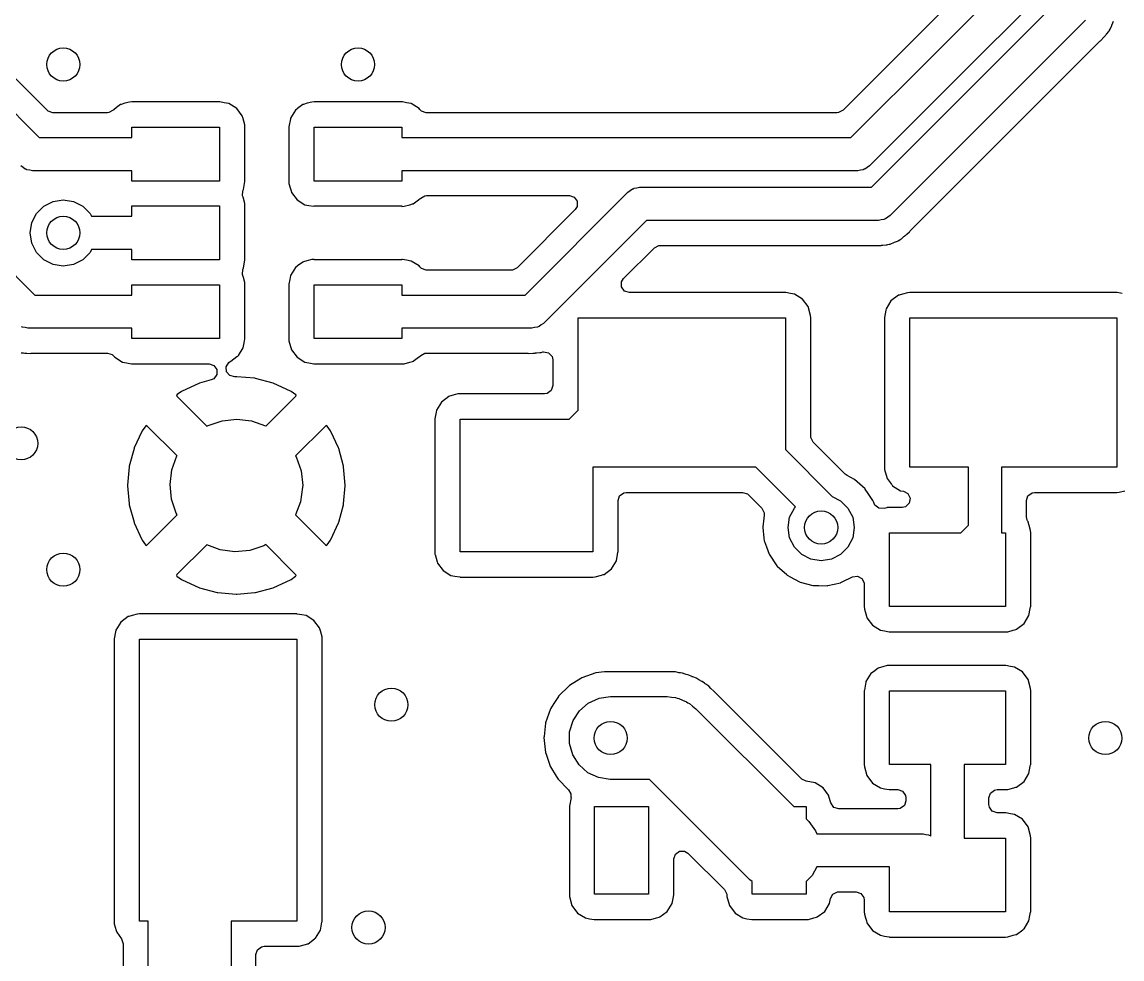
# Model space of a CAD drawing. Extents: x 0.03 to 2.37, y 0.03 to 1.57.
# Drawn here: x 0.7 to 1.223, y 0.495 to 0.94 of the extents above; entities that cross this region are included whole.
import ezdxf

# ---------------------------------------------------------------- set-up
doc = ezdxf.new("R2010")
doc.units = 0
doc.header["$MEASUREMENT"] = 0
doc.layers.add('BLACK', color=7, linetype='CONTINUOUS')

msp = doc.modelspace()

# ---------------------------------------------------------------- linework, layer by layer
at = {"layer": 'BLACK', "linetype": 'CONTINUOUS'}
for p, q in [((1.15553, 0.963398), (1.09038, 0.898248)), ((1.13444, 0.925578), (1.1685, 0.959639)), ((1.10392, 0.861653), (1.19213, 0.949854)), ((1.18195, 0.95081), (1.14556, 0.914423)), ((1.20557, 0.941025), (1.11274, 0.848202)), ((1.21552, 0.934403), (1.21663, 0.935666)), ((1.21663, 0.935666), (1.21675, 0.935918)), ((1.21675, 0.935918), (1.21681, 0.936032)), ((1.21675, 0.935918), (1.21675, 0.935918)), ((1.21681, 0.936032), (1.21721, 0.936713)), ((1.21721, 0.936713), (1.21724, 0.936752)), ((1.21724, 0.936752), (1.21746, 0.937036)), ((1.21746, 0.937036), (1.21802, 0.938542)), ((1.21802, 0.938542), (1.21811, 0.93879)), ((1.21811, 0.93879), (1.21824, 0.939078)), ((1.21824, 0.939078), (1.21891, 0.940523)), ((0.712335, 0.898248), (0.678501, 0.932082)), ((1.12287, 0.841593), (1.21208, 0.930808)), ((1.21208, 0.930808), (1.21245, 0.931106)), ((1.21245, 0.931109), (1.21266, 0.931289)), ((1.21245, 0.931106), (1.21245, 0.931109)), ((1.21266, 0.931289), (1.2129, 0.931437)), ((1.2129, 0.931437), (1.21424, 0.932953)), ((1.21424, 0.932953), (1.2144, 0.933129)), ((1.2144, 0.933129), (1.21491, 0.933631)), ((1.21491, 0.933631), (1.21499, 0.933742)), ((1.21499, 0.933743), (1.2152, 0.93402)), ((1.21499, 0.933742), (1.21499, 0.933743)), ((1.2152, 0.93402), (1.21539, 0.934262)), ((1.21539, 0.934262), (1.21552, 0.934403)), ((0.668284, 0.925568), (0.708576, 0.885276)), ((1.09414, 0.885276), (1.13444, 0.925577)), ((1.13444, 0.925577), (1.13444, 0.925578)), ((1.14556, 0.914422), (1.10296, 0.871824)), ((1.14556, 0.914423), (1.14556, 0.914422)), ((0.745288, 0.899551), (0.743919, 0.898517)), ((0.747159, 0.900963), (0.745288, 0.899551)), ((0.747506, 0.901062), (0.747159, 0.900963)), ((0.74929, 0.90157), (0.747506, 0.901062)), ((0.747506, 0.901062), (0.747506, 0.901062)), ((0.75141, 0.902173), (0.74929, 0.90157)), ((0.75252, 0.902224), (0.75141, 0.902173)), ((0.794252, 0.902224), (0.75252, 0.902224)), ((0.794429, 0.902191), (0.794252, 0.902224)), ((0.796408, 0.901821), (0.794429, 0.902191)), ((0.794429, 0.902191), (0.794429, 0.902191)), ((0.798597, 0.901412), (0.796408, 0.901821)), ((0.802355, 0.899085), (0.798597, 0.901412)), ((0.805019, 0.895558), (0.802355, 0.899085)), ((0.830904, 0.898797), (0.830245, 0.8983)), ((0.831294, 0.899091), (0.830904, 0.898797)), ((0.833773, 0.900963), (0.831294, 0.899091)), ((0.83412, 0.901062), (0.833773, 0.900963)), ((0.835904, 0.90157), (0.83412, 0.901062)), ((0.83412, 0.901062), (0.83412, 0.901062)), ((0.838024, 0.902173), (0.835904, 0.90157)), ((0.839134, 0.902224), (0.838024, 0.902173)), ((0.880866, 0.902224), (0.839134, 0.902224)), ((0.881043, 0.902191), (0.880866, 0.902224)), ((0.881044, 0.902191), (0.881043, 0.902191)), ((0.883022, 0.901821), (0.881044, 0.902191)), ((0.885211, 0.901412), (0.883022, 0.901821)), ((0.888969, 0.899085), (0.885211, 0.901412)), ((0.889287, 0.898664), (0.888969, 0.899085)), ((0.7128, 0.897851), (0.712335, 0.898248)), ((0.715091, 0.897106), (0.7128, 0.897851)), ((0.740912, 0.897106), (0.715091, 0.897106)), ((0.741699, 0.897187), (0.740912, 0.897106)), ((0.743618, 0.898279), (0.741699, 0.897187)), ((0.743631, 0.8983), (0.743618, 0.898279)), ((0.743919, 0.898517), (0.743631, 0.8983)), ((0.743919, 0.898517), (0.743919, 0.898517)), ((0.805117, 0.895211), (0.805019, 0.895558)), ((0.80522, 0.894849), (0.805117, 0.895211)), ((0.805117, 0.895211), (0.805117, 0.895211)), ((0.806228, 0.891307), (0.80522, 0.894849)), ((0.827852, 0.894187), (0.827139, 0.890374)), ((0.827919, 0.894542), (0.827852, 0.894187)), ((0.830245, 0.8983), (0.827919, 0.894542)), ((0.889294, 0.898655), (0.889287, 0.898664)), ((0.890113, 0.897851), (0.889294, 0.898655)), ((0.892404, 0.897106), (0.890113, 0.897851)), ((1.08763, 0.897106), (0.892404, 0.897106)), ((1.08823, 0.897154), (1.08763, 0.897106)), ((1.09038, 0.898248), (1.08823, 0.897154)), ((0.75252, 0.885276), (0.75252, 0.890197)), ((0.75252, 0.890197), (0.794252, 0.890197)), ((0.794252, 0.890197), (0.794252, 0.864606)), ((0.80628, 0.890197), (0.806228, 0.891307)), ((0.80628, 0.864606), (0.80628, 0.890197)), ((0.827139, 0.890374), (0.827106, 0.890197)), ((0.827106, 0.890197), (0.827106, 0.864606)), ((0.827139, 0.890374), (0.827139, 0.890374)), ((0.839134, 0.864606), (0.839134, 0.890197)), ((0.839134, 0.890197), (0.880866, 0.890197)), ((0.880866, 0.890197), (0.880866, 0.885276)), ((0.708576, 0.885276), (0.75252, 0.885276)), ((0.880866, 0.885276), (1.09414, 0.885276)), ((0.700861, 0.871134), (0.699747, 0.871834)), ((0.701888, 0.870312), (0.700861, 0.871134)), ((0.702329, 0.870211), (0.701888, 0.870312)), ((0.702712, 0.86997), (0.702329, 0.870211)), ((0.704019, 0.869822), (0.702712, 0.86997)), ((0.705301, 0.869528), (0.704019, 0.869822)), ((0.75252, 0.869528), (0.705301, 0.869528)), ((0.75252, 0.864606), (0.75252, 0.869528)), ((1.0974, 0.869528), (0.880866, 0.869528)), ((0.880866, 0.869528), (0.880866, 0.864606)), ((1.09868, 0.86982), (1.0974, 0.869528)), ((1.09999, 0.869966), (1.09868, 0.86982)), ((1.10037, 0.870206), (1.09999, 0.869966)), ((1.10082, 0.870306), (1.10037, 0.870206)), ((1.10184, 0.871126), (1.10082, 0.870306)), ((1.10296, 0.871824), (1.10184, 0.871126)), ((0.794252, 0.864606), (0.75252, 0.864606)), ((0.805534, 0.860616), (0.806246, 0.864429)), ((0.806246, 0.864429), (0.80628, 0.864606)), ((0.806246, 0.864429), (0.806246, 0.864429)), ((0.827106, 0.864606), (0.827158, 0.863497)), ((0.827158, 0.863497), (0.827776, 0.861324)), ((0.880866, 0.864606), (0.839134, 0.864606)), ((0.805191, 0.857552), (0.805304, 0.859997)), ((0.805361, 0.856952), (0.805191, 0.857552)), ((0.805304, 0.859997), (0.805467, 0.860261)), ((0.805467, 0.860261), (0.805534, 0.860616)), ((0.827776, 0.861324), (0.828159, 0.859975)), ((0.828159, 0.859975), (0.828367, 0.859245)), ((0.828367, 0.859245), (0.831031, 0.855718)), ((0.889767, 0.856524), (0.891687, 0.857617)), ((0.891687, 0.857617), (0.892474, 0.857697)), ((0.892474, 0.857697), (0.96042, 0.857697)), ((0.939337, 0.810472), (0.988221, 0.859357)), ((0.96042, 0.857697), (0.962711, 0.856952)), ((0.988221, 0.859357), (0.989336, 0.860055)), ((0.989336, 0.860055), (0.990365, 0.860874)), ((0.990365, 0.860874), (0.990806, 0.860975)), ((0.990806, 0.860975), (0.99119, 0.861215)), ((0.99119, 0.861215), (0.992497, 0.861361)), ((0.992497, 0.861361), (0.993779, 0.861653)), ((0.993779, 0.861653), (1.10392, 0.861653)), ((0.662894, 0.853993), (0.706414, 0.810472)), ((0.70726, 0.849256), (0.710744, 0.85274)), ((0.710744, 0.85274), (0.715134, 0.854977)), ((0.715134, 0.854977), (0.72, 0.855748)), ((0.72, 0.855748), (0.724866, 0.854977)), ((0.724866, 0.854977), (0.729256, 0.85274)), ((0.729256, 0.85274), (0.73274, 0.849256)), ((0.75252, 0.847874), (0.75252, 0.852795)), ((0.75252, 0.852795), (0.794252, 0.852795)), ((0.794252, 0.852795), (0.794252, 0.827205)), ((0.806228, 0.853905), (0.805361, 0.856952)), ((0.80628, 0.852795), (0.806228, 0.853905)), ((0.80628, 0.827205), (0.80628, 0.852795)), ((0.831031, 0.855718), (0.834789, 0.853391)), ((0.834789, 0.853391), (0.836666, 0.85304)), ((0.836666, 0.85304), (0.838956, 0.852612)), ((0.838956, 0.852612), (0.838957, 0.852612)), ((0.838957, 0.852612), (0.839134, 0.852579)), ((0.839134, 0.852579), (0.839134, 0.852795)), ((0.839134, 0.852795), (0.880866, 0.852795)), ((0.880866, 0.852795), (0.880866, 0.852579)), ((0.880866, 0.852579), (0.881976, 0.85263)), ((0.881976, 0.85263), (0.88465, 0.853391)), ((0.88465, 0.853391), (0.88588, 0.853741)), ((0.88588, 0.853741), (0.886227, 0.85384)), ((0.88588, 0.853741), (0.88588, 0.853741)), ((0.886227, 0.85384), (0.888714, 0.855718)), ((0.888714, 0.855718), (0.889467, 0.856286)), ((0.889467, 0.856286), (0.889755, 0.856503)), ((0.889467, 0.856286), (0.889467, 0.856286)), ((0.889755, 0.856503), (0.889767, 0.856524)), ((0.962711, 0.856952), (0.964127, 0.855004)), ((0.964127, 0.852595), (0.963176, 0.851043)), ((0.964127, 0.855004), (0.964127, 0.852595)), ((0.705023, 0.844866), (0.70726, 0.849256)), ((0.73274, 0.849256), (0.733445, 0.847874)), ((0.733445, 0.847874), (0.75252, 0.847874)), ((0.963176, 0.851043), (0.935578, 0.823445)), ((1.11016, 0.846583), (1.10978, 0.846343)), ((1.1106, 0.846684), (1.11016, 0.846583)), ((1.11163, 0.847504), (1.1106, 0.846684)), ((1.11274, 0.848202), (1.11163, 0.847504)), ((0.704252, 0.84), (0.705023, 0.844866)), ((0.997041, 0.845905), (0.948156, 0.797021)), ((1.10719, 0.845905), (0.997041, 0.845905)), ((1.10847, 0.846198), (1.10719, 0.845905)), ((1.10978, 0.846343), (1.10847, 0.846198)), ((1.12235, 0.840957), (1.12287, 0.841593)), ((0.705023, 0.835134), (0.704252, 0.84)), ((1.11477, 0.835571), (1.11627, 0.836113)), ((1.11627, 0.836113), (1.11653, 0.836207)), ((1.11627, 0.836113), (1.11627, 0.836113)), ((1.11653, 0.836207), (1.11675, 0.836371)), ((1.11675, 0.836371), (1.11686, 0.836445)), ((1.11675, 0.836371), (1.11675, 0.836371)), ((1.11686, 0.836445), (1.11754, 0.836846)), ((1.11754, 0.836846), (1.11766, 0.836898)), ((1.11766, 0.836898), (1.11791, 0.837013)), ((1.11766, 0.836898), (1.11766, 0.836898)), ((1.11791, 0.837013), (1.11812, 0.837194)), ((1.11812, 0.837194), (1.11933, 0.838236)), ((1.11812, 0.837194), (1.11812, 0.837194)), ((1.11933, 0.838236), (1.11957, 0.838431)), ((1.11957, 0.838431), (1.11994, 0.838698)), ((1.11994, 0.838698), (1.12006, 0.838787)), ((1.11994, 0.838698), (1.11994, 0.838698)), ((1.12006, 0.838787), (1.12054, 0.839266)), ((1.12054, 0.839266), (1.12075, 0.839463)), ((1.12075, 0.839463), (1.12197, 0.840515)), ((1.12197, 0.840515), (1.12218, 0.840696)), ((1.12218, 0.840696), (1.12235, 0.840957)), ((0.70726, 0.830744), (0.705023, 0.835134)), ((0.733445, 0.832126), (0.73274, 0.830744)), ((0.75252, 0.832126), (0.733445, 0.832126)), ((0.75252, 0.827205), (0.75252, 0.832126)), ((0.986154, 0.818288), (1.0008, 0.832933)), ((1.0008, 0.832933), (1.00295, 0.834026)), ((1.00295, 0.834026), (1.00356, 0.834074)), ((1.00356, 0.834074), (1.10457, 0.834074)), ((1.10457, 0.834074), (1.10504, 0.834021)), ((1.10504, 0.834021), (1.10504, 0.834025)), ((1.10504, 0.834025), (1.10532, 0.834003)), ((1.10532, 0.834003), (1.10559, 0.833942)), ((1.10559, 0.833942), (1.10761, 0.834067)), ((1.10761, 0.834067), (1.10785, 0.834074)), ((1.10785, 0.834074), (1.10856, 0.834074)), ((1.10856, 0.834074), (1.1087, 0.834094)), ((1.1087, 0.834094), (1.10895, 0.83413)), ((1.1087, 0.834094), (1.1087, 0.834094)), ((1.10895, 0.83413), (1.10904, 0.834143)), ((1.10904, 0.834143), (1.10935, 0.834175)), ((1.10935, 0.834175), (1.11095, 0.834274)), ((1.11095, 0.834274), (1.11122, 0.834291)), ((1.11095, 0.834274), (1.11095, 0.834274)), ((1.11122, 0.834291), (1.1116, 0.834428)), ((1.1116, 0.834428), (1.11237, 0.83462)), ((1.11237, 0.83462), (1.11277, 0.834678)), ((1.11277, 0.834678), (1.11302, 0.834792)), ((1.11302, 0.834793), (1.11448, 0.835453)), ((1.11302, 0.834792), (1.11302, 0.834793)), ((1.11448, 0.835453), (1.11477, 0.835571)), ((0.710744, 0.82726), (0.70726, 0.830744)), ((0.715134, 0.825023), (0.710744, 0.82726)), ((0.729256, 0.82726), (0.724866, 0.825023)), ((0.73274, 0.830744), (0.729256, 0.82726)), ((0.794252, 0.827205), (0.75252, 0.827205)), ((0.805577, 0.823445), (0.806246, 0.827027)), ((0.806246, 0.827027), (0.80628, 0.827205)), ((0.806246, 0.827027), (0.806246, 0.827027)), ((0.833773, 0.82616), (0.831286, 0.824282)), ((0.83412, 0.826259), (0.833773, 0.82616)), ((0.835625, 0.826687), (0.83412, 0.826259)), ((0.83412, 0.826259), (0.83412, 0.826259)), ((0.838024, 0.82737), (0.835625, 0.826687)), ((0.839134, 0.827421), (0.838024, 0.82737)), ((0.839134, 0.827205), (0.839134, 0.827421)), ((0.880866, 0.827205), (0.839134, 0.827205)), ((0.881043, 0.827388), (0.880866, 0.827421)), ((0.880866, 0.827421), (0.880866, 0.827205)), ((0.881044, 0.827388), (0.881043, 0.827388)), ((0.882974, 0.827027), (0.881044, 0.827388)), ((0.885211, 0.826609), (0.882974, 0.827027)), ((0.888969, 0.824282), (0.885211, 0.826609)), ((0.72, 0.824252), (0.715134, 0.825023)), ((0.724866, 0.825023), (0.72, 0.824252)), ((0.805191, 0.82015), (0.805304, 0.822596)), ((0.805304, 0.822596), (0.805467, 0.82286)), ((0.805467, 0.82286), (0.805577, 0.823445)), ((0.830245, 0.823497), (0.827919, 0.819739)), ((0.830904, 0.823994), (0.830245, 0.823497)), ((0.831286, 0.824282), (0.830904, 0.823994)), ((0.889287, 0.823861), (0.888969, 0.824282)), ((0.889294, 0.823852), (0.889287, 0.823861)), ((0.890113, 0.823048), (0.889294, 0.823852)), ((0.892404, 0.822303), (0.890113, 0.823048)), ((0.932822, 0.822303), (0.892404, 0.822303)), ((0.933432, 0.822351), (0.932822, 0.822303)), ((0.935578, 0.823445), (0.933432, 0.822351)), ((0.75252, 0.815394), (0.794252, 0.815394)), ((0.75252, 0.810472), (0.75252, 0.815394)), ((0.794252, 0.815394), (0.794252, 0.789803)), ((0.805587, 0.818756), (0.805191, 0.82015)), ((0.806228, 0.816503), (0.805587, 0.818756)), ((0.80628, 0.815394), (0.806228, 0.816503)), ((0.80628, 0.789803), (0.80628, 0.815394)), ((0.827139, 0.815571), (0.827106, 0.815394)), ((0.827106, 0.815394), (0.827106, 0.789803)), ((0.827568, 0.817862), (0.827139, 0.815571)), ((0.827139, 0.815571), (0.827139, 0.815571)), ((0.827919, 0.819739), (0.827568, 0.817862)), ((0.839134, 0.789803), (0.839134, 0.815394)), ((0.839134, 0.815394), (0.880866, 0.815394)), ((0.880866, 0.815394), (0.880866, 0.810472)), ((0.985203, 0.816736), (0.986154, 0.818288)), ((0.985203, 0.814327), (0.985203, 0.816736)), ((0.706414, 0.810472), (0.75252, 0.810472)), ((0.880866, 0.810472), (0.939337, 0.810472)), ((0.986619, 0.812378), (0.985203, 0.814327)), ((0.98891, 0.811634), (0.986619, 0.812378)), ((1.06299, 0.811634), (0.98891, 0.811634)), ((1.06317, 0.811601), (1.06299, 0.811634)), ((1.06546, 0.811173), (1.06317, 0.811601)), ((1.06317, 0.811601), (1.06317, 0.811601)), ((1.06734, 0.810822), (1.06546, 0.811173)), ((1.0711, 0.808495), (1.06734, 0.810822)), ((1.11669, 0.810373), (1.11316, 0.807709)), ((1.11703, 0.810472), (1.11669, 0.810373)), ((1.11866, 0.810934), (1.11703, 0.810472)), ((1.11703, 0.810472), (1.11703, 0.810472)), ((1.12094, 0.811583), (1.11866, 0.810934)), ((1.12205, 0.811634), (1.12094, 0.811583)), ((1.22047, 0.811634), (1.12205, 0.811634)), ((1.22065, 0.811601), (1.22047, 0.811634)), ((1.22294, 0.811173), (1.22065, 0.811601)), ((1.22065, 0.811601), (1.22065, 0.811601)), ((1.07376, 0.804967), (1.0711, 0.808495)), ((1.07497, 0.800716), (1.07376, 0.804967)), ((1.11316, 0.807709), (1.11083, 0.803951)), ((0.964567, 0.755702), (0.964567, 0.799606)), ((0.964567, 0.799606), (1.06299, 0.799606)), ((1.06299, 0.799606), (1.06299, 0.737041)), ((1.07502, 0.799606), (1.07497, 0.800716)), ((1.07502, 0.743359), (1.07502, 0.799606)), ((1.11005, 0.799784), (1.11002, 0.799606)), ((1.11002, 0.799606), (1.11002, 0.72874)), ((1.1107, 0.803247), (1.11005, 0.799784)), ((1.11005, 0.799784), (1.11005, 0.799784)), ((1.11083, 0.803951), (1.1107, 0.803247)), ((1.12205, 0.72874), (1.12205, 0.799606)), ((1.12205, 0.799606), (1.22047, 0.799606)), ((1.22047, 0.799606), (1.22047, 0.72874)), ((0.70055, 0.795167), (0.700167, 0.795408)), ((0.701857, 0.795019), (0.70055, 0.795167)), ((0.703139, 0.794724), (0.701857, 0.795019)), ((0.75252, 0.794724), (0.703139, 0.794724)), ((0.75252, 0.789803), (0.75252, 0.794724)), ((0.942598, 0.794724), (0.880866, 0.794724)), ((0.880866, 0.794724), (0.880866, 0.789803)), ((0.943881, 0.795017), (0.942598, 0.794724)), ((0.945188, 0.795162), (0.943881, 0.795017)), ((0.945572, 0.795403), (0.945188, 0.795162)), ((0.946013, 0.795503), (0.945572, 0.795403)), ((0.947042, 0.796323), (0.946013, 0.795503)), ((0.948156, 0.797021), (0.947042, 0.796323)), ((0.794252, 0.789803), (0.75252, 0.789803)), ((0.805903, 0.787791), (0.806246, 0.789626)), ((0.806246, 0.789626), (0.80628, 0.789803)), ((0.806246, 0.789626), (0.806246, 0.789626)), ((0.827106, 0.789803), (0.827158, 0.788693)), ((0.880866, 0.789803), (0.839134, 0.789803)), ((0.80314, 0.7817), (0.805467, 0.785458)), ((0.805467, 0.785458), (0.805903, 0.787791)), ((0.827158, 0.788693), (0.828367, 0.784442)), ((0.828367, 0.784442), (0.831031, 0.780915)), ((0.699965, 0.78308), (0.700748, 0.783022)), ((0.700748, 0.783022), (0.701059, 0.782987)), ((0.701059, 0.782987), (0.701655, 0.782894)), ((0.701655, 0.782894), (0.702333, 0.782894)), ((0.702333, 0.782894), (0.702622, 0.782883)), ((0.702622, 0.782883), (0.704506, 0.782743)), ((0.704506, 0.782743), (0.704778, 0.782801)), ((0.704778, 0.782801), (0.70481, 0.782808)), ((0.70481, 0.782808), (0.705624, 0.782894)), ((0.705624, 0.782894), (0.740981, 0.782894)), ((0.740981, 0.782894), (0.743272, 0.782149)), ((0.743272, 0.782149), (0.744092, 0.781345)), ((0.744092, 0.781345), (0.744417, 0.780915)), ((0.744417, 0.780915), (0.748175, 0.778588)), ((0.748175, 0.778588), (0.750052, 0.778237)), ((0.798572, 0.778453), (0.799322, 0.778954)), ((0.799322, 0.778954), (0.799613, 0.779037)), ((0.799613, 0.779037), (0.802482, 0.781203)), ((0.802482, 0.781203), (0.802852, 0.781483)), ((0.802852, 0.781483), (0.80314, 0.7817)), ((0.802852, 0.781483), (0.802852, 0.781483)), ((0.831031, 0.780915), (0.834789, 0.778588)), ((0.834789, 0.778588), (0.836666, 0.778237)), ((0.881976, 0.777827), (0.88465, 0.778588)), ((0.88465, 0.778588), (0.88588, 0.778938)), ((0.88588, 0.778938), (0.886227, 0.779037)), ((0.88588, 0.778938), (0.88588, 0.778938)), ((0.886227, 0.779037), (0.888714, 0.780915)), ((0.888714, 0.780915), (0.889467, 0.781483)), ((0.889467, 0.781483), (0.889755, 0.7817)), ((0.889467, 0.781483), (0.889467, 0.781483)), ((0.889755, 0.7817), (0.889767, 0.781721)), ((0.889767, 0.781721), (0.891687, 0.782813)), ((0.891687, 0.782813), (0.892474, 0.782894)), ((0.892474, 0.782894), (0.93998, 0.782894)), ((0.93998, 0.782894), (0.940454, 0.782841)), ((0.940454, 0.782841), (0.940455, 0.782844)), ((0.940455, 0.782844), (0.940732, 0.782822)), ((0.940732, 0.782822), (0.941002, 0.782761)), ((0.941002, 0.782761), (0.943022, 0.782886)), ((0.943022, 0.782886), (0.943263, 0.782894)), ((0.943263, 0.782894), (0.943973, 0.782894)), ((0.943973, 0.782894), (0.94411, 0.782913)), ((0.94411, 0.782913), (0.944111, 0.782913)), ((0.944111, 0.782913), (0.944362, 0.782949)), ((0.944362, 0.782949), (0.944453, 0.782962)), ((0.944453, 0.782962), (0.944764, 0.782994)), ((0.944764, 0.782994), (0.946357, 0.783093)), ((0.946357, 0.783093), (0.946634, 0.78311)), ((0.946357, 0.783093), (0.946357, 0.783093)), ((0.946634, 0.78311), (0.947014, 0.783247)), ((0.947014, 0.783247), (0.947785, 0.78344)), ((0.947785, 0.78344), (0.948089, 0.783483)), ((0.948089, 0.783483), (0.950463, 0.783071)), ((0.950463, 0.783071), (0.952141, 0.781342)), ((0.952141, 0.781342), (0.952539, 0.779625)), ((0.952539, 0.779625), (0.952539, 0.767421)), ((0.750052, 0.778237), (0.752342, 0.777809)), ((0.752342, 0.777809), (0.752342, 0.777809)), ((0.752342, 0.777809), (0.75252, 0.777776)), ((0.75252, 0.777776), (0.789255, 0.777776)), ((0.789255, 0.777776), (0.791546, 0.777031)), ((0.791546, 0.777031), (0.792961, 0.775082)), ((0.792961, 0.775082), (0.792961, 0.772674)), ((0.797331, 0.776388), (0.798572, 0.778453)), ((0.797541, 0.773988), (0.797331, 0.776388)), ((0.799121, 0.77217), (0.797541, 0.773988)), ((0.836666, 0.778237), (0.838956, 0.777809)), ((0.838956, 0.777809), (0.838957, 0.777809)), ((0.838957, 0.777809), (0.839134, 0.777776)), ((0.839134, 0.777776), (0.880866, 0.777776)), ((0.880866, 0.777776), (0.881976, 0.777827)), ((0.784371, 0.768504), (0.776512, 0.764839)), ((0.784689, 0.768619), (0.784371, 0.768504)), ((0.790263, 0.770113), (0.784689, 0.768619)), ((0.791546, 0.770725), (0.790263, 0.770113)), ((0.792961, 0.772674), (0.791546, 0.770725)), ((0.801469, 0.771629), (0.799121, 0.77217)), ((0.802035, 0.771678), (0.801469, 0.771629)), ((0.802374, 0.771678), (0.802035, 0.771678)), ((0.811011, 0.770922), (0.802374, 0.771678)), ((0.811346, 0.770864), (0.811011, 0.770922)), ((0.81972, 0.768619), (0.811346, 0.770864)), ((0.820039, 0.768504), (0.81972, 0.768619)), ((0.827897, 0.764839), (0.820039, 0.768504)), ((0.774053, 0.763153), (0.773737, 0.762734)), ((0.776219, 0.76467), (0.774053, 0.763153)), ((0.776512, 0.764839), (0.776219, 0.76467)), ((0.82819, 0.76467), (0.827897, 0.764839)), ((0.83047, 0.763074), (0.82819, 0.76467)), ((0.83066, 0.762855), (0.83047, 0.763074)), ((0.906273, 0.763153), (0.90349, 0.762361)), ((0.907394, 0.763472), (0.906273, 0.763153)), ((0.908504, 0.763524), (0.907394, 0.763472)), ((0.948642, 0.763524), (0.908504, 0.763524)), ((0.949846, 0.763714), (0.948642, 0.763524)), ((0.951795, 0.76513), (0.949846, 0.763714)), ((0.952539, 0.767421), (0.951795, 0.76513)), ((0.773737, 0.762734), (0.773737, 0.762709)), ((0.773737, 0.762709), (0.773886, 0.762461)), ((0.773886, 0.762461), (0.788209, 0.748138)), ((0.816232, 0.748169), (0.830425, 0.762363)), ((0.830425, 0.762363), (0.830664, 0.762831)), ((0.830664, 0.762831), (0.83066, 0.762855)), ((0.899615, 0.759599), (0.897289, 0.755841)), ((0.903143, 0.762263), (0.899615, 0.759599)), ((0.90349, 0.762361), (0.903143, 0.762263)), ((0.90349, 0.762361), (0.90349, 0.762361)), ((0.89711, 0.754885), (0.89651, 0.751674)), ((0.897289, 0.755841), (0.89711, 0.754885)), ((0.960361, 0.751496), (0.964567, 0.755702)), ((0.759131, 0.748265), (0.757535, 0.745986)), ((0.75935, 0.748455), (0.759131, 0.748265)), ((0.759374, 0.748459), (0.75935, 0.748455)), ((0.759842, 0.748221), (0.759374, 0.748459)), ((0.774019, 0.734044), (0.759842, 0.748221)), ((0.788209, 0.748138), (0.788794, 0.748499)), ((0.788794, 0.748499), (0.795441, 0.750761)), ((0.795441, 0.750761), (0.802425, 0.751495)), ((0.802425, 0.751495), (0.809397, 0.750664)), ((0.809397, 0.750664), (0.816012, 0.748308)), ((0.816012, 0.748308), (0.816232, 0.748169)), ((0.844666, 0.748319), (0.830358, 0.734011)), ((0.844914, 0.748468), (0.844666, 0.748319)), ((0.844939, 0.748467), (0.844914, 0.748468)), ((0.845358, 0.748151), (0.844939, 0.748467)), ((0.846875, 0.745986), (0.845358, 0.748151)), ((0.896509, 0.751673), (0.896476, 0.751496)), ((0.896476, 0.751496), (0.896476, 0.688504)), ((0.89651, 0.751674), (0.896509, 0.751673)), ((0.908504, 0.688504), (0.908504, 0.751496)), ((0.908504, 0.751496), (0.960361, 0.751496)), ((0.757366, 0.745692), (0.753701, 0.737834)), ((0.757535, 0.745986), (0.757366, 0.745692)), ((0.847044, 0.745692), (0.846875, 0.745986)), ((0.850708, 0.737834), (0.847044, 0.745692)), ((1.07507, 0.742749), (1.07502, 0.743359)), ((1.07616, 0.740603), (1.07507, 0.742749)), ((0.753585, 0.737516), (0.751341, 0.729141)), ((0.753701, 0.737834), (0.753585, 0.737516)), ((0.850824, 0.737516), (0.850708, 0.737834)), ((0.853068, 0.729141), (0.850824, 0.737516)), ((1.06299, 0.737041), (1.08525, 0.71478)), ((1.09141, 0.725355), (1.07616, 0.740603)), ((0.771592, 0.727406), (0.773993, 0.734004)), ((0.773993, 0.734004), (0.774019, 0.734044)), ((0.830358, 0.734011), (0.830609, 0.733609)), ((0.830609, 0.733609), (0.832918, 0.726978)), ((0.751282, 0.728807), (0.750527, 0.72017)), ((0.751341, 0.729141), (0.751282, 0.728807)), ((0.770712, 0.72044), (0.771592, 0.727406)), ((0.832918, 0.726978), (0.833701, 0.72)), ((0.853127, 0.728807), (0.853068, 0.729141)), ((0.853883, 0.72017), (0.853127, 0.728807)), ((1.04902, 0.72874), (0.971496, 0.72874)), ((0.971496, 0.72874), (0.971496, 0.688504)), ((1.06788, 0.709879), (1.04902, 0.72874)), ((1.11002, 0.72874), (1.11007, 0.72763)), ((1.11007, 0.72763), (1.11128, 0.723379)), ((1.14992, 0.72874), (1.12205, 0.72874)), ((1.14992, 0.701057), (1.14992, 0.72874)), ((1.22047, 0.72874), (1.16567, 0.72874)), ((1.16567, 0.72874), (1.16567, 0.697782)), ((1.09234, 0.724667), (1.09141, 0.725355)), ((1.09585, 0.722808), (1.09234, 0.724667)), ((1.10083, 0.718368), (1.09585, 0.722808)), ((1.11128, 0.723379), (1.11322, 0.720811)), ((0.750527, 0.72017), (0.750527, 0.71983)), ((0.750527, 0.71983), (0.751282, 0.711193)), ((0.771397, 0.713452), (0.770712, 0.72044)), ((0.833689, 0.719121), (0.832711, 0.712167)), ((0.833701, 0.72), (0.833689, 0.719121)), ((0.853127, 0.711193), (0.853883, 0.71983)), ((0.853883, 0.71983), (0.853883, 0.72017)), ((0.984268, 0.715106), (0.986217, 0.716522)), ((0.986217, 0.716522), (0.987421, 0.716713)), ((0.987421, 0.716713), (1.0427, 0.716713)), ((1.0427, 0.716713), (1.04499, 0.715968)), ((1.04499, 0.715968), (1.04546, 0.715571)), ((1.10097, 0.718175), (1.10083, 0.718368)), ((1.10239, 0.716104), (1.10097, 0.718175)), ((1.10461, 0.712868), (1.10239, 0.716104)), ((1.11322, 0.720811), (1.1135, 0.720436)), ((1.1135, 0.720436), (1.11394, 0.719852)), ((1.11394, 0.719852), (1.1177, 0.717525)), ((1.1177, 0.717525), (1.11914, 0.717256)), ((1.11914, 0.717256), (1.12125, 0.716104)), ((1.12125, 0.716104), (1.12229, 0.713928)), ((1.17824, 0.715106), (1.18019, 0.716522)), ((1.18019, 0.716522), (1.1814, 0.716713)), ((1.1814, 0.716713), (1.22047, 0.716713)), ((1.22047, 0.716713), (1.22158, 0.716764)), ((1.22158, 0.716764), (1.22426, 0.717525)), ((0.751282, 0.711193), (0.751341, 0.710859)), ((0.751341, 0.710859), (0.753585, 0.702484)), ((0.773613, 0.706789), (0.771397, 0.713452)), ((0.832711, 0.712167), (0.830363, 0.705984)), ((0.850824, 0.702484), (0.853068, 0.710859)), ((0.853068, 0.710859), (0.853127, 0.711193)), ((0.983524, 0.712815), (0.984268, 0.715106)), ((0.983524, 0.688504), (0.983524, 0.712815)), ((1.04546, 0.715571), (1.05186, 0.709174)), ((1.08525, 0.71478), (1.08926, 0.71274)), ((1.08926, 0.71274), (1.09274, 0.709256)), ((1.10499, 0.711884), (1.10461, 0.712868)), ((1.10516, 0.711417), (1.10499, 0.711884)), ((1.10557, 0.710621), (1.10516, 0.711417)), ((1.12184, 0.71156), (1.12009, 0.709905)), ((1.12229, 0.713928), (1.12184, 0.71156)), ((1.1775, 0.712815), (1.17824, 0.715106)), ((1.1775, 0.705169), (1.1775, 0.712815)), ((0.759744, 0.691681), (0.77408, 0.706018)), ((0.77408, 0.706018), (0.773613, 0.706789)), ((0.830363, 0.705984), (0.844568, 0.691779)), ((1.05186, 0.709174), (1.05295, 0.707027)), ((1.05297, 0.705909), (1.05277, 0.70446)), ((1.05295, 0.707027), (1.05297, 0.705909)), ((1.06502, 0.704866), (1.06726, 0.709256)), ((1.06726, 0.709256), (1.06788, 0.709879)), ((1.09274, 0.709256), (1.09498, 0.704866)), ((1.10747, 0.709134), (1.10557, 0.710621)), ((1.10988, 0.709045), (1.10747, 0.709134)), ((1.11117, 0.709415), (1.10988, 0.709045)), ((1.11139, 0.709476), (1.11117, 0.709415)), ((1.11117, 0.709415), (1.11117, 0.709415)), ((1.1125, 0.709528), (1.11139, 0.709476)), ((1.11842, 0.709528), (1.1125, 0.709528)), ((1.12009, 0.709905), (1.11842, 0.709528)), ((0.753585, 0.702484), (0.753701, 0.702166)), ((0.753701, 0.702166), (0.757366, 0.694308)), ((0.847044, 0.694308), (0.850708, 0.702166)), ((0.850708, 0.702166), (0.850824, 0.702484)), ((1.05277, 0.70446), (1.05223, 0.700291)), ((1.05223, 0.700291), (1.05225, 0.700057)), ((1.06425, 0.7), (1.06502, 0.704866)), ((1.09498, 0.704866), (1.09575, 0.7)), ((1.14636, 0.6975), (1.14992, 0.701057)), ((1.17791, 0.703431), (1.1775, 0.705169)), ((1.17805, 0.703149), (1.17791, 0.703431)), ((1.17827, 0.702861), (1.17805, 0.703149)), ((1.17837, 0.702514), (1.17827, 0.702861)), ((1.17879, 0.701009), (1.17837, 0.702514)), ((1.17837, 0.702514), (1.17837, 0.702514)), ((1.17948, 0.69861), (1.17879, 0.701009)), ((1.05225, 0.700057), (1.05225, 0.700057)), ((1.05225, 0.700057), (1.05281, 0.695014)), ((1.05281, 0.695014), (1.05296, 0.693657)), ((1.06502, 0.695134), (1.06425, 0.7)), ((1.06726, 0.690744), (1.06502, 0.695134)), ((1.09498, 0.695134), (1.09274, 0.690744)), ((1.09575, 0.7), (1.09498, 0.695134)), ((1.1125, 0.6625), (1.1125, 0.6975)), ((1.1125, 0.6975), (1.14636, 0.6975)), ((1.16567, 0.697782), (1.1656, 0.6975)), ((1.1656, 0.6975), (1.1675, 0.6975)), ((1.1675, 0.6975), (1.1675, 0.6625)), ((1.17953, 0.6975), (1.17948, 0.69861)), ((1.17953, 0.6625), (1.17953, 0.6975)), ((0.757366, 0.694308), (0.757535, 0.694014)), ((0.757535, 0.694014), (0.759051, 0.691849)), ((0.759051, 0.691849), (0.759471, 0.691533)), ((0.759471, 0.691533), (0.759496, 0.691532)), ((0.759496, 0.691532), (0.759744, 0.691681)), ((0.788172, 0.691825), (0.773984, 0.677637)), ((0.794585, 0.689439), (0.788172, 0.691825)), ((0.815216, 0.691317), (0.808538, 0.689147)), ((0.816174, 0.691888), (0.815216, 0.691317)), ((0.830524, 0.677539), (0.816174, 0.691888)), ((0.844568, 0.691779), (0.845035, 0.691541)), ((0.845035, 0.691541), (0.84506, 0.691545)), ((0.84506, 0.691545), (0.845279, 0.691735)), ((0.845279, 0.691735), (0.846875, 0.694014)), ((0.846875, 0.694014), (0.847044, 0.694308)), ((1.05296, 0.693657), (1.05304, 0.693437)), ((1.05304, 0.693437), (1.05304, 0.693437)), ((1.05304, 0.693437), (1.05401, 0.690788)), ((1.05401, 0.690788), (1.05525, 0.68739)), ((1.07074, 0.68726), (1.06726, 0.690744)), ((1.09274, 0.690744), (1.08926, 0.68726)), ((0.801545, 0.688511), (0.794585, 0.689439)), ((0.808538, 0.689147), (0.801545, 0.688511)), ((0.896476, 0.688504), (0.896528, 0.687394)), ((0.896528, 0.687394), (0.896589, 0.687178)), ((0.896589, 0.687178), (0.897586, 0.683676)), ((0.971496, 0.688504), (0.908504, 0.688504)), ((0.982711, 0.684159), (0.983276, 0.687178)), ((0.983276, 0.687178), (0.98349, 0.688326)), ((0.98349, 0.688326), (0.983491, 0.688327)), ((0.983491, 0.688327), (0.983524, 0.688504)), ((1.05525, 0.68739), (1.05897, 0.681851)), ((1.07513, 0.685023), (1.07074, 0.68726)), ((1.08, 0.684252), (1.07513, 0.685023)), ((1.08487, 0.685023), (1.08, 0.684252)), ((1.08926, 0.68726), (1.08487, 0.685023)), ((0.897586, 0.683676), (0.897737, 0.683143)), ((0.897737, 0.683143), (0.900401, 0.679615)), ((0.900401, 0.679615), (0.904159, 0.677289)), ((0.976857, 0.677737), (0.980385, 0.680401)), ((0.980385, 0.680401), (0.982711, 0.684159)), ((1.05897, 0.681851), (1.05915, 0.681693)), ((1.05915, 0.681693), (1.05915, 0.681693)), ((1.05915, 0.681693), (1.06362, 0.677625)), ((0.773984, 0.677637), (0.773746, 0.677169)), ((0.773746, 0.677169), (0.77375, 0.677145)), ((0.77375, 0.677145), (0.77394, 0.676926)), ((0.77394, 0.676926), (0.776219, 0.67533)), ((0.776219, 0.67533), (0.776512, 0.675161)), ((0.776512, 0.675161), (0.784371, 0.671496)), ((0.820039, 0.671496), (0.827897, 0.675161)), ((0.827897, 0.675161), (0.82819, 0.67533)), ((0.82819, 0.67533), (0.830356, 0.676847)), ((0.830356, 0.676847), (0.830672, 0.677266)), ((0.830673, 0.677291), (0.830524, 0.677539)), ((0.830672, 0.677266), (0.830673, 0.677291)), ((0.904159, 0.677289), (0.906036, 0.676938)), ((0.906036, 0.676938), (0.908326, 0.67651)), ((0.908326, 0.67651), (0.908327, 0.676509)), ((0.908327, 0.676509), (0.908504, 0.676476)), ((0.908504, 0.676476), (0.971496, 0.676476)), ((0.971496, 0.676476), (0.972606, 0.676528)), ((0.972606, 0.676528), (0.975646, 0.677393)), ((0.975646, 0.677393), (0.97651, 0.677639)), ((0.97651, 0.677639), (0.976857, 0.677737)), ((0.97651, 0.677639), (0.97651, 0.677639)), ((1.06362, 0.677625), (1.06391, 0.677359)), ((1.06391, 0.677359), (1.06412, 0.677247)), ((1.06412, 0.677247), (1.06533, 0.676589)), ((1.06533, 0.676589), (1.06978, 0.674175)), ((1.06978, 0.674175), (1.07, 0.674115)), ((1.07, 0.674115), (1.07, 0.674115)), ((1.07, 0.674115), (1.076, 0.672541)), ((1.08941, 0.673866), (1.08998, 0.674155)), ((1.08998, 0.674155), (1.09482, 0.67659)), ((1.09482, 0.67659), (1.0972, 0.676954)), ((1.0972, 0.676954), (1.09935, 0.675849)), ((1.09935, 0.675849), (1.10043, 0.673697)), ((0.784371, 0.671496), (0.784689, 0.671381)), ((0.784689, 0.671381), (0.793064, 0.669136)), ((0.793064, 0.669136), (0.793398, 0.669078)), ((0.793398, 0.669078), (0.802035, 0.668322)), ((0.802374, 0.668322), (0.811011, 0.669078)), ((0.811011, 0.669078), (0.811346, 0.669136)), ((0.811346, 0.669136), (0.81972, 0.671381)), ((0.81972, 0.671381), (0.820039, 0.671496)), ((1.076, 0.672541), (1.07623, 0.672481)), ((1.07623, 0.672481), (1.07647, 0.672478)), ((1.07647, 0.672478), (1.07647, 0.672478)), ((1.07647, 0.672478), (1.07895, 0.672439)), ((1.07895, 0.672439), (1.0829, 0.672377)), ((1.0829, 0.672377), (1.08313, 0.672429)), ((1.08313, 0.672429), (1.08918, 0.673814)), ((1.08918, 0.673814), (1.08941, 0.673866)), ((1.08918, 0.673814), (1.08918, 0.673814)), ((1.10043, 0.673697), (1.10047, 0.673108)), ((1.10047, 0.673108), (1.10047, 0.6625)), ((0.802035, 0.668322), (0.802374, 0.668322)), ((0.755032, 0.658905), (0.752633, 0.658223)), ((0.756142, 0.658957), (0.755032, 0.658905)), ((0.830945, 0.658957), (0.756142, 0.658957)), ((0.831122, 0.658924), (0.830945, 0.658957)), ((0.833333, 0.65851), (0.831122, 0.658924)), ((0.831122, 0.658924), (0.831122, 0.658924)), ((0.83529, 0.658144), (0.833333, 0.65851)), ((1.10047, 0.6625), (1.10052, 0.66139)), ((1.10052, 0.66139), (1.10059, 0.661174)), ((1.10059, 0.661174), (1.1015, 0.657954)), ((1.1675, 0.6625), (1.1125, 0.6625)), ((1.17872, 0.658155), (1.17936, 0.661615)), ((1.17936, 0.661615), (1.17949, 0.662323)), ((1.17949, 0.662323), (1.17953, 0.6625)), ((1.17949, 0.662323), (1.17949, 0.662323)), ((0.747253, 0.655032), (0.744926, 0.651274)), ((0.750781, 0.657696), (0.747253, 0.655032)), ((0.751128, 0.657795), (0.750781, 0.657696)), ((0.752633, 0.658223), (0.751128, 0.657795)), ((0.751128, 0.657795), (0.751128, 0.657795)), ((0.839048, 0.655818), (0.83529, 0.658144)), ((0.841711, 0.65229), (0.839048, 0.655818)), ((1.1015, 0.657954), (1.10173, 0.657139)), ((1.10173, 0.657139), (1.1044, 0.653612)), ((1.1044, 0.653612), (1.10816, 0.651285)), ((1.17286, 0.651733), (1.17639, 0.654397)), ((1.17639, 0.654397), (1.17872, 0.658155)), ((0.744783, 0.650506), (0.744147, 0.647107)), ((0.744926, 0.651274), (0.744783, 0.650506)), ((0.84181, 0.651943), (0.841711, 0.65229)), ((0.842102, 0.650919), (0.84181, 0.651943)), ((0.84181, 0.651943), (0.84181, 0.651943)), ((0.842921, 0.648039), (0.842102, 0.650919)), ((0.842972, 0.646929), (0.842921, 0.648039)), ((1.10816, 0.651285), (1.11003, 0.650934)), ((1.11003, 0.650934), (1.11232, 0.650506)), ((1.11232, 0.650506), (1.11232, 0.650506)), ((1.11232, 0.650506), (1.1125, 0.650472)), ((1.1125, 0.650472), (1.1675, 0.650472)), ((1.1675, 0.650472), (1.16861, 0.650524)), ((1.16861, 0.650524), (1.17123, 0.651268)), ((1.17123, 0.651268), (1.17251, 0.651635)), ((1.17251, 0.651635), (1.17286, 0.651733)), ((1.17251, 0.651635), (1.17251, 0.651635)), ((0.744147, 0.647106), (0.744114, 0.646929)), ((0.744114, 0.646929), (0.744114, 0.513071)), ((0.744147, 0.647107), (0.744147, 0.647106)), ((0.756142, 0.513071), (0.756142, 0.646929)), ((0.756142, 0.646929), (0.830945, 0.646929)), ((0.830945, 0.646929), (0.830945, 0.513071)), ((0.842972, 0.513071), (0.842972, 0.646929)), ((1.10714, 0.633267), (1.1048, 0.631504)), ((1.10749, 0.633365), (1.10714, 0.633267)), ((1.10924, 0.633865), (1.10749, 0.633365)), ((1.10749, 0.633365), (1.10749, 0.633365)), ((1.11139, 0.634476), (1.10924, 0.633865)), ((1.1125, 0.634528), (1.11139, 0.634476)), ((1.1675, 0.634528), (1.1125, 0.634528)), ((1.16768, 0.634494), (1.1675, 0.634528)), ((1.16997, 0.634066), (1.16768, 0.634494)), ((1.16768, 0.634494), (1.16768, 0.634494)), ((1.17184, 0.633715), (1.16997, 0.634066)), ((1.1756, 0.631388), (1.17184, 0.633715)), ((0.965798, 0.628287), (0.960486, 0.624968)), ((0.966297, 0.628599), (0.965798, 0.628287)), ((0.972974, 0.630925), (0.966297, 0.628599)), ((0.97711, 0.631388), (0.972974, 0.630925)), ((0.978137, 0.631504), (0.97711, 0.631388)), ((0.978245, 0.631516), (0.978137, 0.631504)), ((0.978137, 0.631504), (0.978137, 0.631504)), ((1.0031, 0.631516), (0.978245, 0.631516)), ((1.00315, 0.631519), (1.0031, 0.631516)), ((1.00319, 0.631527), (1.00315, 0.631519)), ((1.00637, 0.631516), (1.00319, 0.631527)), ((1.00644, 0.631516), (1.00637, 0.631516)), ((1.00645, 0.631516), (1.00644, 0.631516)), ((1.00859, 0.631516), (1.00645, 0.631516)), ((1.00864, 0.63151), (1.00859, 0.631516)), ((1.0087, 0.631508), (1.00864, 0.63151)), ((1.01026, 0.631502), (1.0087, 0.631508)), ((1.01075, 0.631388), (1.01026, 0.631502)), ((1.01196, 0.631111), (1.01075, 0.631388)), ((1.01234, 0.631042), (1.01196, 0.631111)), ((1.01318, 0.630936), (1.01234, 0.631042)), ((1.01407, 0.630823), (1.01318, 0.630936)), ((1.01536, 0.630355), (1.01407, 0.630823)), ((1.01581, 0.63022), (1.01536, 0.630355)), ((1.01715, 0.629912), (1.01581, 0.63022)), ((1.01859, 0.629213), (1.01715, 0.629912)), ((1.01872, 0.629154), (1.01859, 0.629213)), ((1.01908, 0.629001), (1.01872, 0.629154)), ((1.02071, 0.628405), (1.01908, 0.629001)), ((1.0209, 0.628287), (1.02071, 0.628405)), ((1.02187, 0.627664), (1.0209, 0.628287)), ((1.0209, 0.628287), (1.0209, 0.628287)), ((1.02228, 0.627431), (1.02187, 0.627664)), ((1.02332, 0.62693), (1.02228, 0.627431)), ((1.10361, 0.630603), (1.10128, 0.626845)), ((1.10404, 0.630925), (1.10361, 0.630603)), ((1.1048, 0.631504), (1.10404, 0.630925)), ((1.17827, 0.627861), (1.1756, 0.631388)), ((1.17948, 0.62361), (1.17827, 0.627861)), ((0.960147, 0.624699), (0.95544, 0.620025)), ((0.960302, 0.624853), (0.960147, 0.6247)), ((0.960147, 0.6247), (0.960147, 0.624699)), ((0.960486, 0.624968), (0.960302, 0.624853)), ((0.960486, 0.624968), (0.960486, 0.624968)), ((1.02351, 0.626835), (1.02332, 0.62693)), ((1.02332, 0.62693), (1.02332, 0.62693)), ((1.02455, 0.62601), (1.02351, 0.626835)), ((1.02487, 0.625749), (1.02455, 0.62601)), ((1.02519, 0.625519), (1.02487, 0.625749)), ((1.02666, 0.624576), (1.02519, 0.625519)), ((1.0276, 0.62361), (1.02666, 0.624576)), ((1.02895, 0.622236), (1.0276, 0.62361)), ((1.02898, 0.622207), (1.02895, 0.622236)), ((1.07059, 0.580599), (1.02898, 0.622207)), ((1.10051, 0.622677), (1.10047, 0.6225)), ((1.10047, 0.6225), (1.10047, 0.5875)), ((1.10122, 0.62649), (1.10051, 0.622677)), ((1.10051, 0.622677), (1.10051, 0.622677)), ((1.10128, 0.626845), (1.10122, 0.62649)), ((1.1125, 0.5875), (1.1125, 0.6225)), ((1.1125, 0.6225), (1.1675, 0.6225)), ((1.1675, 0.6225), (1.1675, 0.5875)), ((1.17953, 0.6225), (1.17948, 0.62361)), ((1.17953, 0.5875), (1.17953, 0.6225)), ((0.955168, 0.619687), (0.953061, 0.616366)), ((0.955285, 0.619871), (0.955168, 0.619687)), ((0.955168, 0.619687), (0.955168, 0.619687)), ((0.95544, 0.620025), (0.955285, 0.619871)), ((0.969394, 0.616584), (0.974475, 0.618894)), ((0.974475, 0.618894), (0.98, 0.619685)), ((0.98, 0.619685), (1.00661, 0.619685)), ((1.00661, 0.619685), (1.00685, 0.619684)), ((1.00685, 0.619684), (1.00884, 0.619375)), ((1.00884, 0.619375), (1.01084, 0.619226)), ((1.01084, 0.619226), (1.01158, 0.618947)), ((1.01158, 0.618947), (1.01237, 0.618825)), ((1.01237, 0.618825), (1.01419, 0.617972)), ((1.01419, 0.617972), (1.01607, 0.617267)), ((1.01607, 0.617267), (1.0167, 0.61679)), ((1.0167, 0.61679), (1.01742, 0.616453)), ((0.951497, 0.613902), (0.949125, 0.607242)), ((0.953061, 0.616366), (0.951497, 0.613902)), ((0.96213, 0.608257), (0.965166, 0.61294)), ((0.965166, 0.61294), (0.969394, 0.616584)), ((1.01742, 0.616453), (1.01893, 0.615124)), ((1.01893, 0.615124), (1.02053, 0.613919)), ((1.02053, 0.613919), (1.06697, 0.56748)), ((0.949099, 0.607025), (0.948353, 0.600767)), ((0.9491, 0.607026), (0.949099, 0.607025)), ((0.949125, 0.607242), (0.9491, 0.607026)), ((0.960531, 0.60291), (0.96213, 0.608257)), ((0.960497, 0.597328), (0.960531, 0.60291)), ((0.948353, 0.600767), (0.948288, 0.600221)), ((0.948288, 0.600221), (0.949027, 0.59319)), ((0.962031, 0.591962), (0.960497, 0.597328)), ((0.949027, 0.59319), (0.94933, 0.5923)), ((0.94933, 0.5923), (0.951235, 0.586704)), ((0.965009, 0.587242), (0.962031, 0.591962)), ((0.951235, 0.586704), (0.951235, 0.586703)), ((0.951235, 0.586703), (0.951306, 0.586497)), ((0.951306, 0.586497), (0.95142, 0.586312)), ((0.95142, 0.586312), (0.954186, 0.581816)), ((0.969192, 0.583547), (0.965009, 0.587242)), ((1.10047, 0.5875), (1.10052, 0.58639)), ((1.10052, 0.58639), (1.10173, 0.582139)), ((1.13213, 0.5875), (1.1125, 0.5875)), ((1.13213, 0.553453), (1.13213, 0.5875)), ((1.1675, 0.5875), (1.14787, 0.5875)), ((1.14787, 0.5875), (1.14787, 0.5525)), ((1.17872, 0.583155), (1.17936, 0.586615)), ((1.17936, 0.586615), (1.17949, 0.587323)), ((1.17949, 0.587323), (1.17953, 0.5875)), ((1.17949, 0.587323), (1.17949, 0.587323)), ((0.954186, 0.581816), (0.95501, 0.580476)), ((0.95501, 0.580476), (0.959827, 0.575557)), ((0.974245, 0.581175), (0.969192, 0.583547)), ((0.979759, 0.580316), (0.974245, 0.581175)), ((0.98, 0.580315), (0.979759, 0.580316)), ((0.99846, 0.580315), (0.98, 0.580315)), ((1.04608, 0.532695), (0.99846, 0.580315)), ((1.07077, 0.580426), (1.07059, 0.580599)), ((1.0728, 0.579551), (1.07077, 0.580426)), ((1.10173, 0.582139), (1.1044, 0.578612)), ((1.17639, 0.579397), (1.17872, 0.583155)), ((0.959827, 0.575557), (0.959957, 0.575424)), ((0.959957, 0.575424), (0.959929, 0.575398)), ((0.959929, 0.575398), (0.961125, 0.573542)), ((1.0728, 0.579508), (1.0728, 0.579551)), ((1.07714, 0.578696), (1.0728, 0.579508)), ((1.0809, 0.576369), (1.07714, 0.578696)), ((1.08356, 0.572841), (1.0809, 0.576369)), ((1.1044, 0.578612), (1.10816, 0.576285)), ((1.10816, 0.576285), (1.11003, 0.575934)), ((1.11003, 0.575934), (1.11232, 0.575506)), ((1.11232, 0.575506), (1.11232, 0.575506)), ((1.11232, 0.575506), (1.1125, 0.575472)), ((1.1125, 0.575472), (1.1164, 0.575472)), ((1.1164, 0.575472), (1.11869, 0.574728)), ((1.16045, 0.573866), (1.1624, 0.575282)), ((1.1624, 0.575282), (1.1636, 0.575472)), ((1.1636, 0.575472), (1.1675, 0.575472)), ((1.1675, 0.575472), (1.16861, 0.575524)), ((1.16861, 0.575524), (1.17158, 0.576369)), ((1.17158, 0.576369), (1.17251, 0.576635)), ((1.17251, 0.576635), (1.17286, 0.576733)), ((1.17251, 0.576635), (1.17251, 0.576635)), ((1.17286, 0.576733), (1.17639, 0.579397)), ((0.961186, 0.571825), (0.960407, 0.567658)), ((0.961125, 0.573542), (0.961032, 0.571854)), ((0.961032, 0.571854), (0.961186, 0.571825)), ((1.08433, 0.57015), (1.08356, 0.572841)), ((1.08461, 0.56915), (1.08433, 0.57015)), ((1.11869, 0.574728), (1.1201, 0.572779)), ((1.1203, 0.570217), (1.11955, 0.567926)), ((1.1201, 0.572779), (1.1203, 0.571575)), ((1.1203, 0.571575), (1.1203, 0.570217)), ((1.1597, 0.571575), (1.16045, 0.573866)), ((1.1597, 0.568425), (1.1597, 0.571575)), ((0.960407, 0.567658), (0.960374, 0.56748)), ((0.960374, 0.56748), (0.960374, 0.525748)), ((0.960407, 0.567658), (0.960407, 0.567658)), ((0.972402, 0.525748), (0.972402, 0.56748)), ((0.972402, 0.56748), (0.997992, 0.56748)), ((0.997992, 0.56748), (0.997992, 0.525748)), ((1.06697, 0.56748), (1.0728, 0.56748)), ((1.0728, 0.56748), (1.0728, 0.561658)), ((1.08607, 0.567063), (1.08461, 0.56915)), ((1.08836, 0.566319), (1.08607, 0.567063)), ((1.1164, 0.566319), (1.08836, 0.566319)), ((1.1176, 0.56651), (1.1164, 0.566319)), ((1.11955, 0.567926), (1.1176, 0.56651)), ((1.1599, 0.567221), (1.1597, 0.568425)), ((1.16131, 0.565272), (1.1599, 0.567221)), ((1.1636, 0.564528), (1.16131, 0.565272)), ((1.1675, 0.564528), (1.1636, 0.564528)), ((1.16768, 0.564494), (1.1675, 0.564528)), ((1.16997, 0.564066), (1.16768, 0.564494)), ((1.16768, 0.564494), (1.16768, 0.564494)), ((1.0728, 0.561658), (1.07392, 0.560534)), ((1.07392, 0.560534), (1.07409, 0.560362)), ((1.07409, 0.560362), (1.07738, 0.555856)), ((1.17184, 0.563715), (1.16997, 0.564066)), ((1.1756, 0.561388), (1.17184, 0.563715)), ((1.17827, 0.557861), (1.1756, 0.561388)), ((1.07738, 0.555856), (1.07787, 0.554488)), ((1.07787, 0.554488), (1.1284, 0.554488)), ((1.1284, 0.554488), (1.12968, 0.554193)), ((1.12968, 0.554193), (1.13099, 0.554046)), ((1.13099, 0.554046), (1.13137, 0.553805)), ((1.17948, 0.55361), (1.17827, 0.557861)), ((1.13137, 0.553805), (1.13181, 0.553703)), ((1.13181, 0.553703), (1.13213, 0.553453)), ((1.14787, 0.5525), (1.1675, 0.5525)), ((1.1675, 0.5525), (1.1675, 0.5175)), ((1.17953, 0.5525), (1.17948, 0.55361)), ((1.17953, 0.5175), (1.17953, 0.5525)), ((1.01002, 0.542615), (1.01076, 0.544906)), ((1.01076, 0.544906), (1.01271, 0.546322)), ((1.01271, 0.546322), (1.01512, 0.546322)), ((1.01512, 0.546322), (1.01667, 0.545371)), ((1.01667, 0.545371), (1.03406, 0.527989)), ((1.01002, 0.525748), (1.01002, 0.542615)), ((1.07792, 0.53874), (1.07568, 0.534713)), ((1.1125, 0.53874), (1.07792, 0.53874)), ((1.1125, 0.5175), (1.1125, 0.53874)), ((1.07568, 0.534713), (1.0728, 0.531863)), ((1.03406, 0.527989), (1.03515, 0.525843)), ((1.0472, 0.531852), (1.04608, 0.532695)), ((1.0472, 0.525748), (1.0472, 0.531852)), ((1.0728, 0.531863), (1.0728, 0.525748)), ((0.960374, 0.525748), (0.960425, 0.524638)), ((0.960425, 0.524638), (0.961635, 0.520387)), ((0.997992, 0.525748), (0.972402, 0.525748)), ((1.00921, 0.521403), (1.00965, 0.523786)), ((1.00965, 0.523786), (1.00999, 0.525571)), ((1.00999, 0.525571), (1.01002, 0.525748)), ((1.00999, 0.525571), (1.00999, 0.525571)), ((1.03515, 0.525843), (1.03519, 0.525413)), ((1.03519, 0.525413), (1.03523, 0.524638)), ((1.03523, 0.524638), (1.03644, 0.520387)), ((1.0728, 0.525748), (1.0472, 0.525748)), ((1.08401, 0.521403), (1.08445, 0.523728)), ((1.08445, 0.523728), (1.0856, 0.525843)), ((1.0856, 0.525843), (1.08777, 0.526877)), ((1.08777, 0.526877), (1.08828, 0.526909)), ((1.08828, 0.526909), (1.09657, 0.526909)), ((1.09657, 0.526909), (1.09887, 0.526165)), ((1.09887, 0.526165), (1.10028, 0.524216)), ((1.10028, 0.524216), (1.10047, 0.523012)), ((1.10047, 0.523012), (1.10047, 0.5175)), ((0.961635, 0.520387), (0.964299, 0.51686)), ((1.00335, 0.514981), (1.00688, 0.517645)), ((1.00688, 0.517645), (1.00921, 0.521403)), ((1.03644, 0.520387), (1.0391, 0.51686)), ((1.07816, 0.514981), (1.08168, 0.517645)), ((1.08168, 0.517645), (1.08401, 0.521403)), ((1.10047, 0.5175), (1.10052, 0.51639)), ((1.1675, 0.5175), (1.1125, 0.5175)), ((1.17918, 0.515633), (1.17949, 0.517323)), ((1.17949, 0.517323), (1.17953, 0.5175)), ((1.17949, 0.517323), (1.17949, 0.517323)), ((0.744114, 0.513071), (0.744165, 0.511961)), ((0.760315, 0.513071), (0.756142, 0.513071)), ((0.760315, 0.470645), (0.760315, 0.513071)), ((0.830945, 0.513071), (0.799685, 0.513071)), ((0.799685, 0.513071), (0.799685, 0.470645)), ((0.84216, 0.508726), (0.842863, 0.512486)), ((0.842863, 0.512486), (0.842939, 0.512893)), ((0.842939, 0.512894), (0.842972, 0.513071)), ((0.842939, 0.512893), (0.842939, 0.512894)), ((0.964299, 0.51686), (0.968057, 0.514533)), ((0.968057, 0.514533), (0.969934, 0.514182)), ((0.969934, 0.514182), (0.972224, 0.513754)), ((0.972224, 0.513754), (0.972224, 0.513754)), ((0.972224, 0.513754), (0.972402, 0.51372)), ((0.972402, 0.51372), (0.997992, 0.51372)), ((0.997992, 0.51372), (0.999102, 0.513772)), ((0.999102, 0.513772), (1.00178, 0.514533)), ((1.00178, 0.514533), (1.00301, 0.514883)), ((1.00301, 0.514883), (1.00335, 0.514981)), ((1.00301, 0.514883), (1.00301, 0.514883)), ((1.0391, 0.51686), (1.04286, 0.514533)), ((1.04286, 0.514533), (1.04474, 0.514182)), ((1.04474, 0.514182), (1.04703, 0.513754)), ((1.04703, 0.513754), (1.04703, 0.513754)), ((1.04703, 0.513754), (1.0472, 0.51372)), ((1.0472, 0.51372), (1.0728, 0.51372)), ((1.0728, 0.51372), (1.07391, 0.513772)), ((1.07391, 0.513772), (1.07658, 0.514533)), ((1.07658, 0.514533), (1.07781, 0.514883)), ((1.07781, 0.514883), (1.07816, 0.514981)), ((1.07781, 0.514883), (1.07781, 0.514883)), ((1.10052, 0.51639), (1.10105, 0.514533)), ((1.10105, 0.514533), (1.10146, 0.513115)), ((1.10146, 0.513115), (1.10173, 0.512139)), ((1.10173, 0.512139), (1.1044, 0.508612)), ((1.17639, 0.509397), (1.17872, 0.513155)), ((1.17872, 0.513155), (1.17918, 0.515633)), ((0.744165, 0.511961), (0.744227, 0.511744)), ((0.744227, 0.511744), (0.745119, 0.508612)), ((0.745119, 0.508612), (0.745375, 0.50771)), ((0.745375, 0.50771), (0.747697, 0.504635)), ((0.839833, 0.504968), (0.84216, 0.508726)), ((1.1044, 0.508612), (1.10816, 0.506285)), ((1.17286, 0.506733), (1.17573, 0.5089)), ((1.17573, 0.5089), (1.1761, 0.509179)), ((1.1761, 0.509179), (1.17639, 0.509397)), ((1.1761, 0.509179), (1.1761, 0.509179)), ((0.747697, 0.504635), (0.748484, 0.502286)), ((0.748484, 0.502286), (0.748484, 0.477399)), ((0.832055, 0.501095), (0.83504, 0.501944)), ((0.83504, 0.501944), (0.835959, 0.502205)), ((0.835959, 0.502205), (0.836306, 0.502304)), ((0.835959, 0.502205), (0.835959, 0.502205)), ((0.836306, 0.502304), (0.839354, 0.504606)), ((0.839354, 0.504606), (0.839545, 0.50475)), ((0.839545, 0.50475), (0.839833, 0.504968)), ((0.839545, 0.50475), (0.839545, 0.50475)), ((1.10816, 0.506285), (1.11001, 0.505938)), ((1.11001, 0.505938), (1.11232, 0.505506)), ((1.11232, 0.505506), (1.11232, 0.505506)), ((1.11232, 0.505506), (1.1125, 0.505472)), ((1.1125, 0.505472), (1.1675, 0.505472)), ((1.1675, 0.505472), (1.16861, 0.505524)), ((1.16861, 0.505524), (1.17128, 0.506285)), ((1.17128, 0.506285), (1.17251, 0.506635)), ((1.17251, 0.506635), (1.17286, 0.506733)), ((1.17251, 0.506635), (1.17251, 0.506635)), ((0.811516, 0.497146), (0.81226, 0.499437)), ((0.811516, 0.477447), (0.811516, 0.497146)), ((0.81226, 0.499437), (0.814209, 0.500853)), ((0.814209, 0.500853), (0.815413, 0.501043)), ((0.815413, 0.501043), (0.830945, 0.501043)), ((0.830945, 0.501043), (0.832055, 0.501095))]:
    msp.add_line(p, q, dxfattribs=at)
at = {"layer": 'BLACK'}
for centre in [(0.72, 0.92), (0.86, 0.92), (0.72, 0.84), (0.7, 0.74), (1.08, 0.7), (0.72, 0.68), (0.875834, 0.615834), (0.98, 0.6), (1.215, 0.6), (0.865, 0.51)]:
    msp.add_circle(centre, 0.007874, dxfattribs=at)

doc.saveas('drawing.dxf')
